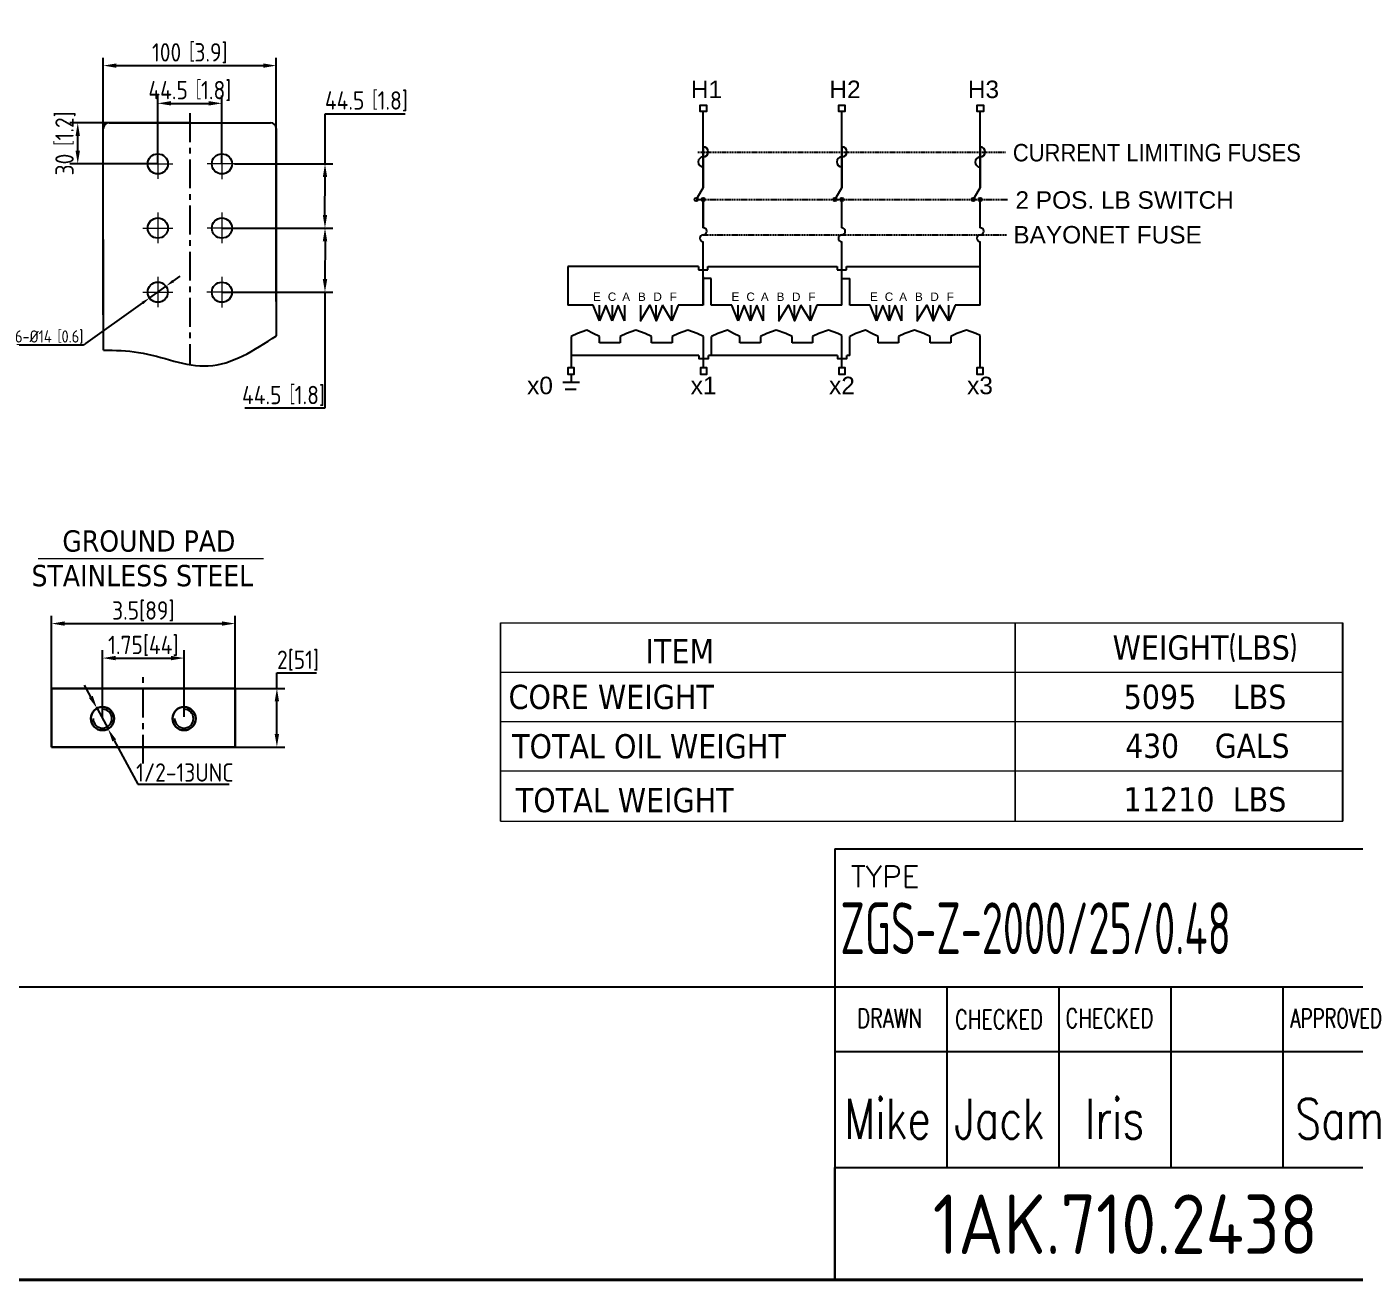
# Model space of a CAD drawing. Header units: millimetres. Extents: x 198356 to 209798, y -190593 to -183267.
# Drawn here: x 202457 to 206259, y -190326 to -186737 of the extents above; entities that cross this region are included whole.
import ezdxf
from ezdxf.enums import TextEntityAlignment as Align

# ---------------------------------------------------------------- set-up
doc = ezdxf.new("R2010")
doc.units = ezdxf.units.MM
doc.header["$LTSCALE"] = 13
for name, pattern in [('CENTERX2', [101.6, 63.5, -12.7, 12.7, -12.7]), ('DASHED', [0.75, 0.5, -0.25]), ('点画线', [18, 12, -2, 2, -2])]:
    doc.linetypes.add(name, pattern=pattern)
for name, color, linetype in [('1', 4, 'Continuous'), ('2', 3, 'Continuous'), ('4虚线层', 6, 'DASHED')]:
    doc.layers.add(name, color=color, linetype=linetype)
for name, color, linetype, lineweight in [('中心线层', 1, '点画线', 18), ('标注、文本', 3, 'Continuous', 25), ('铁心', 3, 'Continuous', 0)]:
    doc.layers.add(name, color=color, linetype=linetype, lineweight=lineweight)
doc.styles.add('Note Text (ANSI)', font='arial.ttf')
doc.styles.add('ROMANS', font='romans.shx', dxfattribs={"bigfont": 'whgtxt.shx'})
doc.styles.get("Standard").update_dxf_attribs({"font": 'gbenor.shx', "bigfont": 'gbcbig.shx'})
doc.styles.add('Tahoma$001', font='tahoma.ttf', dxfattribs={"height": 2.159784})
doc.styles.add('Tahoma_txtstyle_30.51_0_0', font='tahoma.ttf')
doc.dimstyles.new('丁晓菲', dxfattribs={"dimscale": 10, "dimtxt": 3.5, "dimasz": 2.5, "dimexe": 1.5, "dimexo": 0, "dimgap": 0.5, "dimtad": 1, "dimtoh": 1, "dimtxsty": 'Standard', "dimcen": 2.5, "dimclrd": 3, "dimclre": 3, "dimclrt": 2, "dimadec": 0, "dimazin": 0, "dimtfac": 1, "dimtmove": 0, "dimatfit": 2, "dimfxl": 1, "dimarcsym": 0})
doc.dimstyles.new('郁文书', dxfattribs={"dimscale": 15, "dimtxt": 3.5, "dimasz": 2.5, "dimexe": 1.5, "dimexo": 0, "dimgap": 0.5, "dimtad": 1, "dimtoh": 1, "dimtxsty": 'Standard', "dimcen": 2.5, "dimclrd": 3, "dimclre": 3, "dimclrt": 2, "dimadec": 0, "dimazin": 0, "dimtfac": 1, "dimtmove": 0, "dimatfit": 2, "dimfxl": 1, "dimarcsym": 0})

# ---------------------------------------------------------------- blocks, each defined once
blk = doc.blocks.new('*D12')
at = {"layer": '1', "color": 3, "lineweight": -2}
for p, q in [((202676.5, -187560.8), (202676.5, -186825.6)), ((202714, -186848.1), (203134, -186848.1)), ((203171.5, -187523.3), (203171.5, -186825.6))]:
    blk.add_line(p, q, dxfattribs=at)
at = {"layer": '1', "color": 3}
for points in [[(202714, -186841.9), (202714, -186854.4), (202676.5, -186848.1)], [(203134, -186841.9), (203134, -186854.4), (203171.5, -186848.1)]]:
    blk.add_solid(points, dxfattribs=at)
at = {"layer": 'Defpoints', "color": 0}
for p in [(203171.5, -186848.1), (203171.5, -187523.3), (202676.5, -187560.8)]:
    blk.add_point(p, dxfattribs=at)
at = {"layer": '1', "color": 2, "insert": (202924, -186812.9), "char_height": 52.5, "attachment_point": 5}
blk.add_mtext('100［3.9]', dxfattribs=at)
blk = doc.blocks.new('*D13')
at = {"layer": '1', "color": 3, "lineweight": -2}
for p, q in [((202924.2, -187011.8), (202580.9, -187011.8)), ((202603.4, -187091.8), (202603.4, -187049.3)), ((202832.4, -187129.3), (202580.9, -187129.3))]:
    blk.add_line(p, q, dxfattribs=at)
at = {"layer": '1', "color": 3}
for points in [[(202597.2, -187049.3), (202609.7, -187049.3), (202603.4, -187011.8)], [(202597.2, -187091.8), (202609.7, -187091.8), (202603.4, -187129.3)]]:
    blk.add_solid(points, dxfattribs=at)
at = {"layer": 'Defpoints', "color": 0}
for p in [(202603.4, -187011.8), (202924.2, -187011.8), (202832.4, -187129.3)]:
    blk.add_point(p, dxfattribs=at)
at = {"layer": '1', "color": 2, "insert": (202568.2, -187070.5), "char_height": 52.5, "attachment_point": 5, "rotation": 90}
blk.add_mtext('30［1.2]', dxfattribs=at)
blk = doc.blocks.new('*D14')
at = {"layer": '1', "color": 3, "lineweight": -2}
for p, q in [((202832.4, -187129.3), (202832.4, -186933.6)), ((202869.9, -186956.1), (202978.4, -186956.1)), ((203015.9, -187129.3), (203015.9, -186933.6))]:
    blk.add_line(p, q, dxfattribs=at)
at = {"layer": '1', "color": 3}
for points in [[(202869.9, -186949.8), (202869.9, -186962.3), (202832.4, -186956.1)], [(202978.4, -186949.8), (202978.4, -186962.3), (203015.9, -186956.1)]]:
    blk.add_solid(points, dxfattribs=at)
at = {"layer": 'Defpoints', "color": 0}
for p in [(203015.9, -186956.1), (202832.4, -187129.3), (203015.9, -187129.3)]:
    blk.add_point(p, dxfattribs=at)
at = {"layer": '1', "color": 2, "insert": (202924.2, -186920.9), "char_height": 52.5, "attachment_point": 5}
blk.add_mtext('44.5［1.8]', dxfattribs=at)
blk = doc.blocks.new('*D15')
at = {"layer": '1', "color": 3, "lineweight": -2}
for p, q in [((203310.9, -187129.5), (203310.9, -186985.7)), ((203310.9, -186985.7), (203540.4, -186985.7)), ((203052.2, -187129.4), (203333.4, -187129.5)), ((203310.8, -187275.5), (203310.9, -187167)), ((203015.9, -187312.9), (203333.3, -187313))]:
    blk.add_line(p, q, dxfattribs=at)
at = {"layer": '1', "color": 3}
for points in [[(203304.6, -187167), (203317.1, -187167), (203310.9, -187129.5)], [(203304.6, -187275.5), (203317.1, -187275.5), (203310.8, -187313)]]:
    blk.add_solid(points, dxfattribs=at)
at = {"layer": 'Defpoints', "color": 0}
for p in [(203052.2, -187129.4), (203015.9, -187312.9), (203310.8, -187313)]:
    blk.add_point(p, dxfattribs=at)
at = {"layer": '1', "color": 2, "insert": (203429.4, -186950.5), "char_height": 52.5, "attachment_point": 5}
blk.add_mtext('44.5［1.8]', dxfattribs=at)
blk = doc.blocks.new('*D16')
at = {"layer": 'Defpoints', "color": 0}
for p in [(202855.9, -187479.1), (202808.9, -187512.7)]:
    blk.add_point(p, dxfattribs=at)
at = {"layer": '标注、文本', "color": 3, "lineweight": -2}
for p, q in [((202876.2, -187464.6), (202896.6, -187450.1)), ((202855.9, -187479.1), (202808.9, -187512.7)), ((202788.5, -187527.2), (202618.9, -187648.3)), ((202618.9, -187648.3), (202429.2, -187648.3))]:
    blk.add_line(p, q, dxfattribs=at)
at = {"layer": '标注、文本', "color": 3}
for points in [[(202873.8, -187461.2), (202878.7, -187468), (202855.9, -187479.1)], [(202786.1, -187523.8), (202791, -187530.6), (202808.9, -187512.7)]]:
    blk.add_solid(points, dxfattribs=at)
at = {"layer": '标注、文本', "color": 2, "insert": (202521.6, -187624.8), "char_height": 35, "attachment_point": 5, "bg_fill": 3, "box_fill_scale": 1.1, "bg_fill_color": 256, "bg_fill_true_color": 13158600, "bg_fill_transparency": 2949174}
blk.add_mtext('6-%%C14［0.6]', dxfattribs=at)
blk = doc.blocks.new('*D82')
at = {"layer": '1', "color": 3, "lineweight": -2}
for p, q in [((203058.6, -187312.9), (203333.4, -187313)), ((203310.9, -187350.5), (203310.8, -187459.1)), ((203015.9, -187496.5), (203333.3, -187496.6)), ((203310.8, -187496.6), (203310.7, -187828.4)), ((203310.7, -187828.4), (203081.2, -187828.4))]:
    blk.add_line(p, q, dxfattribs=at)
at = {"layer": '1', "color": 3}
for points in [[(203304.6, -187350.5), (203317.1, -187350.5), (203310.9, -187313)], [(203304.6, -187459.1), (203317.1, -187459.1), (203310.8, -187496.6)]]:
    blk.add_solid(points, dxfattribs=at)
at = {"layer": 'Defpoints', "color": 0}
for p in [(203058.6, -187312.9), (203015.9, -187496.5), (203310.8, -187496.6)]:
    blk.add_point(p, dxfattribs=at)
at = {"layer": '1', "color": 2, "insert": (203192.2, -187793.2), "char_height": 52.5, "attachment_point": 5}
blk.add_mtext('44.5［1.8]', dxfattribs=at)
blk = doc.blocks.new('*D102')
at = {"layer": '1', "color": 3, "lineweight": -2}
for p, q in [((203173.2, -188629.7), (203173.2, -188585.5)), ((203173.2, -188585.5), (203286.8, -188585.5)), ((203053.5, -188629.7), (203195.7, -188629.7)), ((203173.2, -188760.2), (203173.2, -188667.2)), ((203053.5, -188797.7), (203195.7, -188797.7))]:
    blk.add_line(p, q, dxfattribs=at)
at = {"layer": '1', "color": 3}
for points in [[(203166.9, -188667.2), (203179.4, -188667.2), (203173.2, -188629.7)], [(203166.9, -188760.2), (203179.4, -188760.2), (203173.2, -188797.7)]]:
    blk.add_solid(points, dxfattribs=at)
at = {"layer": 'Defpoints', "color": 0}
for p in [(203053.5, -188629.7), (203053.5, -188797.7), (203173.2, -188797.7)]:
    blk.add_point(p, dxfattribs=at)
at = {"layer": '1', "color": 2, "insert": (203233.7, -188550.6), "char_height": 52.5, "attachment_point": 5}
blk.add_mtext('2[51]', dxfattribs=at)
blk = doc.blocks.new('*D103')
at = {"layer": '1', "color": 3, "lineweight": -2}
for p, q in [((202674.3, -188711.1), (202674.3, -188520.6)), ((202907.7, -188711.1), (202907.7, -188520.6)), ((202711.8, -188543.1), (202870.2, -188543.1))]:
    blk.add_line(p, q, dxfattribs=at)
at = {"layer": '1', "color": 3}
for points in [[(202711.8, -188536.9), (202711.8, -188549.4), (202674.3, -188543.1)], [(202870.2, -188536.9), (202870.2, -188549.4), (202907.7, -188543.1)]]:
    blk.add_solid(points, dxfattribs=at)
at = {"layer": 'Defpoints', "color": 0}
for p in [(202907.7, -188543.1), (202674.3, -188711.1), (202907.7, -188711.1)]:
    blk.add_point(p, dxfattribs=at)
at = {"layer": '1', "color": 2, "insert": (202791, -188508.3), "char_height": 52.5, "attachment_point": 5}
blk.add_mtext('1.75[44]', dxfattribs=at)
blk = doc.blocks.new('*D104')
at = {"layer": '1', "color": 3, "lineweight": -2}
for p, q in [((202528.5, -188629.7), (202528.5, -188421.9)), ((202566, -188444.4), (203016, -188444.4)), ((203053.5, -188629.7), (203053.5, -188421.9))]:
    blk.add_line(p, q, dxfattribs=at)
at = {"layer": '1', "color": 3}
for points in [[(202566, -188438.1), (202566, -188450.6), (202528.5, -188444.4)], [(203016, -188438.1), (203016, -188450.6), (203053.5, -188444.4)]]:
    blk.add_solid(points, dxfattribs=at)
at = {"layer": 'Defpoints', "color": 0}
for p in [(203053.5, -188444.4), (202528.5, -188629.7), (203053.5, -188629.7)]:
    blk.add_point(p, dxfattribs=at)
at = {"layer": '1', "color": 2, "insert": (202791, -188409.5), "char_height": 52.5, "attachment_point": 5}
blk.add_mtext('3.5[89]', dxfattribs=at)
blk = doc.blocks.new('*D121')
at = {"layer": '1', "color": 3, "lineweight": -2}
for p, q in [((202640.8, -188653.9), (202623, -188620.9)), ((202658.5, -188686.9), (202690.1, -188745.7)), ((202707.8, -188778.7), (202775.2, -188904.1)), ((202775.2, -188904.1), (203036.5, -188904.1))]:
    blk.add_line(p, q, dxfattribs=at)
at = {"layer": '1', "color": 3}
for points in [[(202646.3, -188651), (202635.3, -188656.9), (202658.5, -188686.9)], [(202713.3, -188775.8), (202702.3, -188781.7), (202690.1, -188745.7)]]:
    blk.add_solid(points, dxfattribs=at)
at = {"layer": 'Defpoints', "color": 0}
for p in [(202658.5, -188686.9), (202690.1, -188745.7)]:
    blk.add_point(p, dxfattribs=at)
at = {"layer": '1', "color": 2, "insert": (202909.6, -188870.4), "char_height": 52.5, "attachment_point": 5}
blk.add_mtext('1/2-13UNC', dxfattribs=at)

msp = doc.modelspace()

# ---------------------------------------------------------------- linework, layer by layer
at = {"layer": '1', "color": 1, "linetype": 'CENTERX2', "lineweight": -3, "ltscale": 0.1}
for p, q in [((202924.209, -186984.373), (202924.077, -187703.406)), ((202790.975, -188845.118), (202790.975, -188583.916))]:
    msp.add_line(p, q, dxfattribs=at)
at = {"layer": '1'}
for p, q in [((202676.666, -187662.191), (202676.532, -187028.256)), ((202693.032, -187011.756), (203155.032, -187011.756)), ((203171.532, -187028.256), (203171.495, -187621.6))]:
    msp.add_line(p, q, dxfattribs=at)
for centre in [(202832.424, -187129.318), (203015.949, -187129.347), (202832.424, -187312.881), (203015.892, -187312.91), (203015.834, -187496.472)]:
    msp.add_circle(centre, 28.875, dxfattribs=at)
for centre, start, end in [((202693.032, -187028.256), 90, 180), ((203155.032, -187028.256), 0, 90)]:
    msp.add_arc(centre, 16.5, start, end, dxfattribs=at)
at = {"layer": '2'}
for p, q in [((204393.175, -187196.453), (204375.675, -187226.764)), ((204393.175, -187193.094), (204393.175, -187196.453)), ((204393.175, -187226.094), (204393.175, -187312.161)), ((204789.756, -187196.453), (204772.256, -187226.764)), ((205185.756, -187196.453), (205168.256, -187226.764)), ((204379.675, -187423.055), (204006.175, -187423.055)), ((204406.675, -187423.055), (204776.256, -187423.055)), ((204803.256, -187423.055), (205185.756, -187423.055)), ((204769.351, -189088.624), (208469.476, -189088.624)), ((204769.351, -189088.624), (204769.351, -190321.999)), ((198997.156, -189483.304), (208469.476, -189483.304)), ((205090.028, -189483.304), (205090.028, -190000.525)), ((205410.706, -189483.304), (205410.706, -190000.525)), ((205731.383, -189483.304), (205731.383, -190000.525)), ((206052.061, -189483.304), (206052.061, -190000.525)), ((204769.351, -189668.31), (206372.738, -189668.31)), ((204769.351, -190000.525), (206372.738, -190000.525)), ((204769.351, -190321.202), (204769.351, -190000.525))]:
    msp.add_line(p, q, dxfattribs=at)
at = {"layer": '2', "linetype": 'Continuous'}
for p, q in [((204379.675, -187423.055), (204379.675, -187432.055)), ((204379.675, -187432.055), (204406.675, -187432.055)), ((204406.675, -187432.055), (204406.675, -187423.055)), ((204776.256, -187423.055), (204776.256, -187432.055)), ((204776.256, -187432.055), (204803.256, -187432.055)), ((204803.256, -187432.055), (204803.256, -187423.055)), ((204416.256, -187533.17), (204416.256, -187457.17)), ((204789.756, -187457.17), (204812.256, -187457.17)), ((204812.256, -187533.17), (204812.256, -187457.17)), ((204078.175, -187533.17), (204006.175, -187533.17)), ((204096.175, -187578.17), (204078.175, -187533.17)), ((204114.175, -187533.17), (204096.175, -187578.17)), ((204096.175, -187578.17), (204096.175, -187533.17)), ((204132.175, -187578.17), (204114.175, -187533.17)), ((204132.175, -187533.17), (204132.175, -187578.17)), ((204150.175, -187533.17), (204132.175, -187578.17)), ((204168.175, -187578.17), (204150.175, -187533.17)), ((204168.175, -187533.17), (204168.175, -187578.17)), ((204303.175, -187578.17), (204276.175, -187533.17)), ((204321.175, -187533.17), (204303.175, -187578.17)), ((204303.175, -187578.17), (204303.175, -187533.17)), ((204393.175, -187533.17), (204321.175, -187533.17)), ((204474.756, -187533.17), (204416.256, -187533.17)), ((204492.756, -187578.17), (204474.756, -187533.17)), ((204510.756, -187533.17), (204492.756, -187578.17)), ((204492.756, -187578.17), (204492.756, -187533.17)), ((204528.756, -187578.17), (204510.756, -187533.17)), ((204528.756, -187533.17), (204528.756, -187578.17)), ((204546.756, -187533.17), (204528.756, -187578.17)), ((204564.756, -187578.17), (204546.756, -187533.17)), ((204564.756, -187533.17), (204564.756, -187578.17)), ((204699.756, -187578.17), (204672.756, -187533.17)), ((204717.756, -187533.17), (204699.756, -187578.17)), ((204699.756, -187578.17), (204699.756, -187533.17)), ((204789.756, -187533.17), (204717.756, -187533.17)), ((204870.756, -187533.17), (204812.256, -187533.17)), ((204888.756, -187578.17), (204870.756, -187533.17)), ((204906.756, -187533.17), (204888.756, -187578.17)), ((204888.756, -187578.17), (204888.756, -187533.17)), ((204924.756, -187578.17), (204906.756, -187533.17)), ((204924.756, -187533.17), (204924.756, -187578.17)), ((204942.756, -187533.17), (204924.756, -187578.17)), ((204960.756, -187578.17), (204942.756, -187533.17)), ((204960.756, -187533.17), (204960.756, -187578.17)), ((205095.756, -187578.17), (205068.756, -187533.17)), ((205113.756, -187533.17), (205095.756, -187578.17)), ((205095.756, -187578.17), (205095.756, -187533.17)), ((205185.756, -187533.17), (205113.756, -187533.17))]:
    msp.add_line(p, q, dxfattribs=at)
for points in [[(204384.175, -186970.066), (204384.175, -186961.066), (204393.175, -186961.066), (204402.175, -186961.066), (204402.175, -186970.066), (204402.175, -186979.066), (204393.175, -186979.066), (204384.175, -186979.066), (204384.175, -186970.066)], [(204780.756, -186970.066), (204780.756, -186961.066), (204789.756, -186961.066), (204798.756, -186961.066), (204798.756, -186970.066), (204798.756, -186979.066), (204789.756, -186979.066), (204780.756, -186979.066), (204780.756, -186970.066)], [(205176.756, -186970.066), (205176.756, -186961.066), (205185.756, -186961.066), (205194.756, -186961.066), (205194.756, -186970.066), (205194.756, -186979.066), (205185.756, -186979.066), (205176.756, -186979.066), (205176.756, -186970.066)], [(204393.175, -187196.453), (204393.175, -186979.066)], [(204789.756, -187196.453), (204789.756, -186979.066)], [(205185.756, -187196.453), (205185.756, -186979.066)], [(204393.175, -187080.58), (204393.175, -187196.453)], [(204789.756, -187080.58), (204789.756, -187196.453)], [(205185.756, -187080.799), (205185.756, -187196.453)], [(204393.175, -187196.453), (204393.175, -187138.18)], [(204789.756, -187196.453), (204789.756, -187138.18)], [(205185.756, -187196.453), (205185.756, -187138.399)], [(204393.175, -187312.161), (204393.175, -187226.094)], [(204393.175, -187226.094), (204393.175, -187236.094)], [(204789.756, -187312.161), (204789.756, -187226.094)], [(204789.756, -187226.094), (204789.756, -187236.094)], [(205185.756, -187312.161), (205185.756, -187226.094)], [(205185.756, -187226.094), (205185.756, -187236.094)], [(204393.175, -187533.17), (204393.175, -187352.161)], [(204789.756, -187533.17), (204789.756, -187352.161)], [(205185.756, -187533.17), (205185.756, -187352.161)], [(204006.175, -187423.055), (204006.175, -187533.17)], [(204393.175, -187533.17), (204393.175, -187452.17), (204393.175, -187533.17)], [(204416.256, -187457.17), (204393.175, -187457.17)], [(204213.175, -187533.17), (204213.175, -187578.17), (204240.175, -187533.17), (204258.175, -187578.17), (204258.175, -187533.17)], [(204276.175, -187533.17), (204258.175, -187578.17)], [(204609.756, -187533.17), (204609.756, -187578.17), (204636.756, -187533.17), (204654.756, -187578.17), (204654.756, -187533.17)], [(204672.756, -187533.17), (204654.756, -187578.17)], [(205005.756, -187533.17), (205005.756, -187578.17), (205032.756, -187533.17), (205050.756, -187578.17), (205050.756, -187533.17)], [(205068.756, -187533.17), (205050.756, -187578.17)], [(204096.175, -187623.17), (204078.175, -187614.17), (204060.175, -187605.17), (204033.175, -187614.17), (204015.175, -187623.17)], [(204245.175, -187623.17), (204227.175, -187614.17), (204200.175, -187605.17), (204173.175, -187614.17), (204155.175, -187623.17)], [(204394.175, -187623.17), (204376.175, -187614.17), (204349.175, -187605.17), (204322.175, -187614.17), (204304.175, -187623.17)], [(204498.175, -187623.17), (204480.175, -187614.17), (204462.175, -187605.17), (204435.175, -187614.17), (204417.175, -187623.17)], [(204647.175, -187623.17), (204629.175, -187614.17), (204602.175, -187605.17), (204575.175, -187614.17), (204557.175, -187623.17)], [(204790.175, -187620.17), (204778.175, -187614.17), (204751.175, -187605.17), (204724.175, -187614.17), (204706.175, -187623.17)], [(204893.256, -187623.17), (204875.256, -187614.17), (204857.256, -187605.17), (204830.256, -187614.17), (204812.256, -187623.17)], [(205042.256, -187623.17), (205024.256, -187614.17), (204997.256, -187605.17), (204970.256, -187614.17), (204952.256, -187623.17)], [(205185.175, -187620.129), (205173.256, -187614.17), (205146.256, -187605.17), (205119.256, -187614.17), (205101.256, -187623.17)], [(204015.175, -187623.17), (204015.175, -187713.17)], [(204096.175, -187641.17), (204096.175, -187623.17)], [(204155.175, -187641.17), (204096.175, -187641.17)], [(204155.175, -187623.17), (204155.175, -187641.17)], [(204245.175, -187641.17), (204245.175, -187623.17)], [(204304.175, -187641.17), (204245.175, -187641.17)], [(204304.175, -187623.17), (204304.175, -187641.17)], [(204394.175, -187713.17), (204394.175, -187623.17)], [(204417.175, -187677.17), (204417.175, -187623.17)], [(204498.175, -187641.17), (204498.175, -187623.17)], [(204557.175, -187641.17), (204498.175, -187641.17)], [(204557.175, -187623.17), (204557.175, -187641.17)], [(204647.175, -187641.17), (204647.175, -187623.17)], [(204706.175, -187641.17), (204647.175, -187641.17)], [(204706.175, -187623.17), (204706.175, -187641.17)], [(204790.175, -187713.17), (204790.175, -187620.17)], [(204812.256, -187677.17), (204812.256, -187623.17)], [(204893.256, -187641.17), (204893.256, -187623.17)], [(204952.256, -187641.17), (204893.256, -187641.17)], [(204952.256, -187623.17), (204952.256, -187641.17)], [(205042.256, -187641.17), (205042.256, -187623.17)], [(205101.256, -187641.17), (205042.256, -187641.17)], [(205101.256, -187623.17), (205101.256, -187641.17)], [(205185.175, -187713.17), (205185.175, -187620.129)], [(204380.926, -187677.17), (204015.175, -187677.17)], [(204380.926, -187677.17), (204380.926, -187686.17), (204389.926, -187686.17), (204407.926, -187686.17), (204407.926, -187677.17)], [(204776.926, -187677.17), (204407.926, -187677.17)], [(204776.926, -187677.17), (204776.926, -187686.17), (204785.926, -187686.17), (204803.926, -187686.17), (204803.926, -187677.17)], [(204812.256, -187677.17), (204803.926, -187677.17)], [(204024.175, -187722.17), (204024.175, -187713.17), (204015.175, -187713.17), (204006.175, -187713.17), (204006.175, -187722.17), (204006.175, -187731.17), (204015.175, -187731.17), (204024.175, -187731.17), (204024.175, -187722.17)], [(204403.175, -187722.17), (204403.175, -187713.17), (204394.175, -187713.17), (204385.175, -187713.17), (204385.175, -187722.17), (204385.175, -187731.17), (204394.175, -187731.17), (204403.175, -187731.17), (204403.175, -187722.17)], [(204799.175, -187722.182), (204799.175, -187713.182), (204790.175, -187713.182), (204781.175, -187713.182), (204781.175, -187722.182), (204781.175, -187731.182), (204790.175, -187731.182), (204799.175, -187731.182), (204799.175, -187722.182)], [(205194.175, -187722.17), (205194.175, -187713.17), (205185.175, -187713.17), (205176.175, -187713.17), (205176.175, -187722.17), (205176.175, -187731.17), (205185.175, -187731.17), (205194.175, -187731.17), (205194.175, -187722.17)]]:
    msp.add_lwpolyline(points, dxfattribs=at)
at = {"layer": '2'}
for centre in [(204373.175, -187231.094), (204393.175, -187231.094), (204769.756, -187231.094), (204789.756, -187231.094), (205165.756, -187231.094), (205185.756, -187231.094)]:
    msp.add_circle(centre, 5, dxfattribs=at)
at = {"layer": '2', "color": 3}
for centre, start, end in [((204393.175, -187123.78), 90, 270), ((204393.175, -187094.98), 270, 90), ((204789.756, -187123.78), 90, 270), ((204789.756, -187094.98), 270, 90), ((205185.756, -187123.999), 90, 270), ((205185.756, -187095.199), 270, 90)]:
    msp.add_arc(centre, 14.4, start, end, dxfattribs=at)
at = {"layer": '2'}
for centre, start, end in [((204393.175, -187342.161), 90, 270), ((204393.175, -187322.161), 270, 90), ((204789.756, -187342.161), 90, 270), ((204789.756, -187322.161), 270, 90), ((205185.756, -187342.161), 90, 270), ((205185.756, -187322.161), 270, 90)]:
    msp.add_arc(centre, 10, start, end, dxfattribs=at)
at = {"layer": '4虚线层', "ltscale": 0.5}
for p, q in [((204377.36, -187095.597), (205259.654, -187095.597)), ((204373.175, -187231.094), (205263.693, -187231.094)), ((204393.175, -187332.161), (205261.673, -187332.161))]:
    msp.add_line(p, q, dxfattribs=at)
at = {"layer": '中心线层'}
for p, q in [((202832.424, -187084.992), (202832.424, -187172.541)), ((203015.963, -187085.021), (203015.936, -187172.57)), ((202789.8, -187129.318), (202875.047, -187129.318)), ((203058.565, -187129.368), (202973.318, -187129.336)), ((202832.424, -187268.555), (202832.424, -187356.104)), ((203015.906, -187268.583), (203015.878, -187356.132)), ((202789.8, -187312.881), (202875.047, -187312.881)), ((203058.516, -187312.923), (202973.268, -187312.896)), ((203015.848, -187452.146), (203015.821, -187539.695)), ((203058.458, -187496.485), (202973.21, -187496.459))]:
    msp.add_line(p, q, dxfattribs=at)
at = {"layer": '标注、文本'}
for p, q in [((204039.252, -187754.937), (203991.098, -187754.937)), ((204015.175, -187731.17), (204015.175, -187754.937)), ((204029.522, -187774.914), (203998.334, -187774.914)), ((206223.1, -189009.472), (206223.1, -188442.221))]:
    msp.add_line(p, q, dxfattribs=at)
at = {"layer": '标注、文本', "color": 4, "lineweight": 30}
for p, q in [((202528.475, -188797.687), (202528.475, -188629.687)), ((202528.475, -188629.687), (203053.475, -188629.687)), ((203053.475, -188629.687), (203053.475, -188797.687)), ((203053.475, -188797.687), (202528.475, -188797.687))]:
    msp.add_line(p, q, dxfattribs=at)
for centre in [(202674.293, -188716.312), (202907.656, -188716.312)]:
    msp.add_circle(centre, 33.337, dxfattribs=at)
at = {"layer": '标注、文本'}
for centre in [(202674.293, -188716.312), (202907.656, -188716.312)]:
    msp.add_arc(centre, 26.974, 180, 90, dxfattribs=at)
msp.add_open_spline([(202676.666, -187662.191), (202710.335, -187662.677), (202811.55, -187664.136), (202983.53, -187742.925), (203107.995, -187662.587), (203171.666, -187621.489)], degree=3, knots=[0, 0, 0, 0, 73.60943979, 221.28127785, 375.94621417, 375.94621417, 375.94621417, 375.94621417], dxfattribs=at)
at = {"layer": '铁心'}
for p, q in [((202489.859, -188258.347), (203134.495, -188258.347)), ((203812.681, -188442.221), (203812.681, -188677.989)), ((203812.681, -188677.989), (203812.681, -188442.221)), ((203812.681, -188442.221), (206223.1, -188442.221)), ((205285.519, -188442.221), (205285.519, -188630.835)), ((205285.519, -188630.835), (205285.519, -188442.221)), ((203812.681, -188583.007), (206223.1, -188583.007)), ((205285.519, -188848.672), (205285.519, -188630.835)), ((205285.519, -188630.835), (205285.519, -188848.672)), ((203812.681, -189009.472), (203812.681, -188677.989)), ((203812.681, -188677.989), (203812.681, -189009.472)), ((203812.681, -188724.38), (206223.1, -188724.38)), ((205285.519, -189009.472), (205285.519, -188848.672)), ((205285.519, -188848.672), (205285.519, -189009.472)), ((203812.681, -188865.753), (206223.1, -188865.753)), ((203812.681, -189009.472), (206223.1, -189009.472))]:
    msp.add_line(p, q, dxfattribs=at)

# ---------------------------------------------------------------- texts
at = {"layer": '1', "color": 4, "width": 0.7}
msp.add_text('ZGS-Z-2000/25/0.48', height=148.005, dxfattribs=at).set_placement((204785.716, -189390.041))
at = {"layer": '1', "color": 4}
msp.add_text('1AK.710.2438', height=170.20575, dxfattribs=at).set_placement((205050.199, -190247.786))
at = {"layer": '2', "style": 'Note Text (ANSI)'}
for s, p in [('H1', (204447.003, -186941.062)), ('H2', (204843.584, -186941.062)), ('H3', (205239.584, -186941.062))]:
    msp.add_text(s, height=50, dxfattribs=at).set_placement(p, align=Align.RIGHT)
for s, height, p in [('E', 24, (204088.649, -187509.17)), ('C', 24, (204132.175, -187509.393)), ('A', 24, (204172.594, -187509.393)), ('B', 24, (204217.662, -187509.393)), ('D', 24, (204262.662, -187509.393)), ('F', 24, (204307.662, -187509.393)), ('E', 24, (204485.23, -187509.17)), ('C', 24, (204528.756, -187509.393)), ('A', 24, (204569.175, -187509.393)), ('B', 24, (204614.243, -187509.393)), ('D', 24, (204659.243, -187509.393)), ('F', 24, (204704.243, -187509.393)), ('E', 24, (204881.23, -187509.17)), ('C', 24, (204924.756, -187509.393)), ('A', 24, (204965.175, -187509.393)), ('B', 24, (205010.243, -187509.393)), ('D', 24, (205055.243, -187509.393)), ('F', 24, (205100.243, -187509.393)), ('x0', 50, (203926.124, -187763.17)), ('x1', 50, (204394.175, -187763.17)), ('x2', 50, (204790.175, -187763.17)), ('x3', 50, (205185.175, -187763.17))]:
    msp.add_text(s, height=height, dxfattribs=at).set_placement(p, align=Align.MIDDLE_CENTER)
at = {"layer": '2', "style": 'ROMANS'}
msp.add_text('TYPE', height=61.6688, dxfattribs=at).set_placement((204815.517, -189198.91))
for s, height, width, p in [('DRAWN', 54.2685, 0.75, (204833.623, -189600.515)), ('CHECKED', 54.2685, 0.75, (205429.917, -189600.515)), ('APPROVED', 54.2685, 0.7, (206072.885, -189600.515)), ('CHECKED', 54.2685, 0.75, (205113.618, -189603.955)), ('Mike', 114.6151, 0.75, (204797.152, -189918.289)), ('Jack', 114.6151, 0.75, (205111.785, -189918.289)), ('lris', 114.6151, 0.75, (205485.464, -189918.289)), ('Sam', 114.6151, 0.75, (206087.686, -189918.289))]:
    msp.add_text(s, height=height, dxfattribs=dict(at, width=width)).set_placement(p)
at = {"layer": '2', "char_height": 50, "attachment_point": 9, "style": 'Note Text (ANSI)'}
for s, insert, width in [('{\\W0.9;CURRENT LIMITING FUSES}', (206103.267, -187122.901), 1363.37652), ('2 POS. LB SWITCH ', (205911.356, -187258.398), 934.41311), ('BAYONET FUSE', (205819.84, -187357.681), 796.36052)]:
    msp.add_mtext(s, dxfattribs=dict(at, insert=insert, width=width))
at = {"layer": '铁心'}
for s, height, style, p in [('GROUND PAD  ', 60.99226, 'Tahoma$001', (202559.3, -188238.599)), ('STAINLESS STEEL ', 60.99226, 'Tahoma$001', (202471.095, -188337.562)), ('ITEM', 69.3189, 'Tahoma_txtstyle_30.51_0_0', (204227.968, -188558.033)), ('CORE WEIGHT', 69.31887, 'Tahoma_txtstyle_30.51_0_0', (203835.979, -188688.812)), ('5095    LBS', 69.31887, 'Tahoma_txtstyle_30.51_0_0', (205596.127, -188688.441)), ('TOTAL OIL WEIGHT', 69.31887, 'Tahoma_txtstyle_30.51_0_0', (203846.131, -188829.972)), ('TOTAL WEIGHT', 69.31887, 'Tahoma_txtstyle_30.51_0_0', (203856.935, -188983.96)), ('11210  LBS', 69.3189, 'Tahoma_txtstyle_30.51_0_0', (205596.041, -188981.765))]:
    msp.add_text(s, height=height, dxfattribs=dict(at, style=style)).set_placement(p)
at = {"layer": '铁心', "insert": (205564.625, -188478.204), "char_height": 69.31887, "width": 820.79241, "attachment_point": 1, "style": 'Tahoma_txtstyle_30.51_0_0'}
msp.add_mtext('WEIGHT{\\Fgbenor,gbcbig|c134;(}LBS{\\Fgbenor,gbcbig|c134;)}', dxfattribs=at)
at = {"layer": '铁心', "insert": (205600.914, -188829.883), "char_height": 69.31887, "attachment_point": 7, "style": 'Tahoma_txtstyle_30.51_0_0'}
msp.add_mtext('{\\W0.9851;430    GALS}', dxfattribs=at)

# ---------------------------------------------------------------- dimensions: what is measured, and where the dimension line sits
at = {"layer": '1'}
for base, p1, p2, text, picture, middle in [((203171.532, -186848.137), (202676.532, -187560.825), (203171.532, -187523.256), '100［3.9]', '*D12', (202924.032, -186848.137)), ((203015.949, -186956.089), (202832.424, -187129.318), (203015.949, -187129.347), '44.5［1.8]', '*D14', (202924.186, -186956.089))]:
    dim = msp.add_linear_dim(base=base, p1=p1, p2=p2, text=text, dimstyle='郁文书', override={"dimarcsym": 1}, dxfattribs=at)
    dim.commit()
    dim.dimension.update_dxf_attribs({"geometry": picture, "text_midpoint": middle, "dimtype": 160})
for base, p1, p2, angle, text, picture, middle in [((203310.808, -187313.022), (203052.213, -187129.365), (203015.874, -187312.914), 269.979026, '44.5［1.8]', '*D15', (203429.411, -186985.725)), ((202603.418, -187011.756), (202832.424, -187129.318), (202924.205, -187011.756), 90, '30［1.2]', '*D13', (202603.418, -187070.537)), ((203310.8, -187496.585), (203058.565, -187312.93), (203015.874, -187496.477), 269.979026, '44.5［1.8]', '*D82', (203192.195, -187828.39)), ((203173.152, -188797.687), (203053.475, -188629.687), (203053.475, -188797.687), 90, '2[51]', '*D102', (203233.707, -188585.459))]:
    dim = msp.add_linear_dim(base=base, p1=p1, p2=p2, angle=angle, text=text, dimstyle='郁文书', override={"dimarcsym": 1}, dxfattribs=at)
    dim.commit()
    dim.dimension.update_dxf_attribs({"geometry": picture, "text_midpoint": middle, "dimtype": 160})
for base, p1, p2, text, picture, middle in [((203053.475, -188444.356), (202528.475, -188629.687), (203053.475, -188629.687), '3.5[89]', '*D104', (202790.975, -188409.512)), ((202907.656, -188543.131), (202674.293, -188711.062), (202907.656, -188711.062), '1.75[44]', '*D103', (202790.975, -188508.287))]:
    dim = msp.add_linear_dim(base=base, p1=p1, p2=p2, text=text, dimstyle='郁文书', override={"dimarcsym": 1}, dxfattribs=at)
    dim.commit()
    dim.dimension.update_dxf_attribs({"geometry": picture, "text_midpoint": middle})
dim = msp.add_diameter_dim_2p(p1=(202658.512, -188686.946), p2=(202690.074, -188745.677), text='1/2-13UNC', dimstyle='郁文书', override={"dimarcsym": 1}, dxfattribs=at)
dim.commit()
dim.dimension.update_dxf_attribs({"geometry": '*D121', "text_midpoint": (202909.611, -188904.149), "dimtype": 163})

# ---------------------------------------------------------------- next in the draw order: dimensions: what is measured, and where the dimension line sits
at = {"layer": '标注、文本'}
dim = msp.add_diameter_dim_2p(p1=(202855.898, -187479.11), p2=(202808.895, -187512.664), text='6-%%C14［0.6]', dimstyle='丁晓菲', override={"dimtfill": 1, "dimarcsym": 1}, dxfattribs=at)
dim.commit()
dim.dimension.update_dxf_attribs({"geometry": '*D16', "text_midpoint": (202521.579, -187648.266), "dimtype": 163})

# ---------------------------------------------------------------- next in the draw order: linework, layer by layer
at = {"layer": '1', "const_width": 8.634}
msp.add_lwpolyline([(198997.156, -190321.999), (208469.476, -190321.999), (208469.476, -183513.769), (198997.156, -183513.769), (198997.156, -190321.999)], dxfattribs=at)
at = {"layer": '1'}
msp.add_circle((202832.366, -187496.443), 28.875, dxfattribs=at)
at = {"layer": '中心线层'}
for p, q in [((202832.366, -187452.117), (202832.366, -187539.666)), ((202789.742, -187496.443), (202874.99, -187496.443))]:
    msp.add_line(p, q, dxfattribs=at)

doc.saveas('drawing.dxf')
